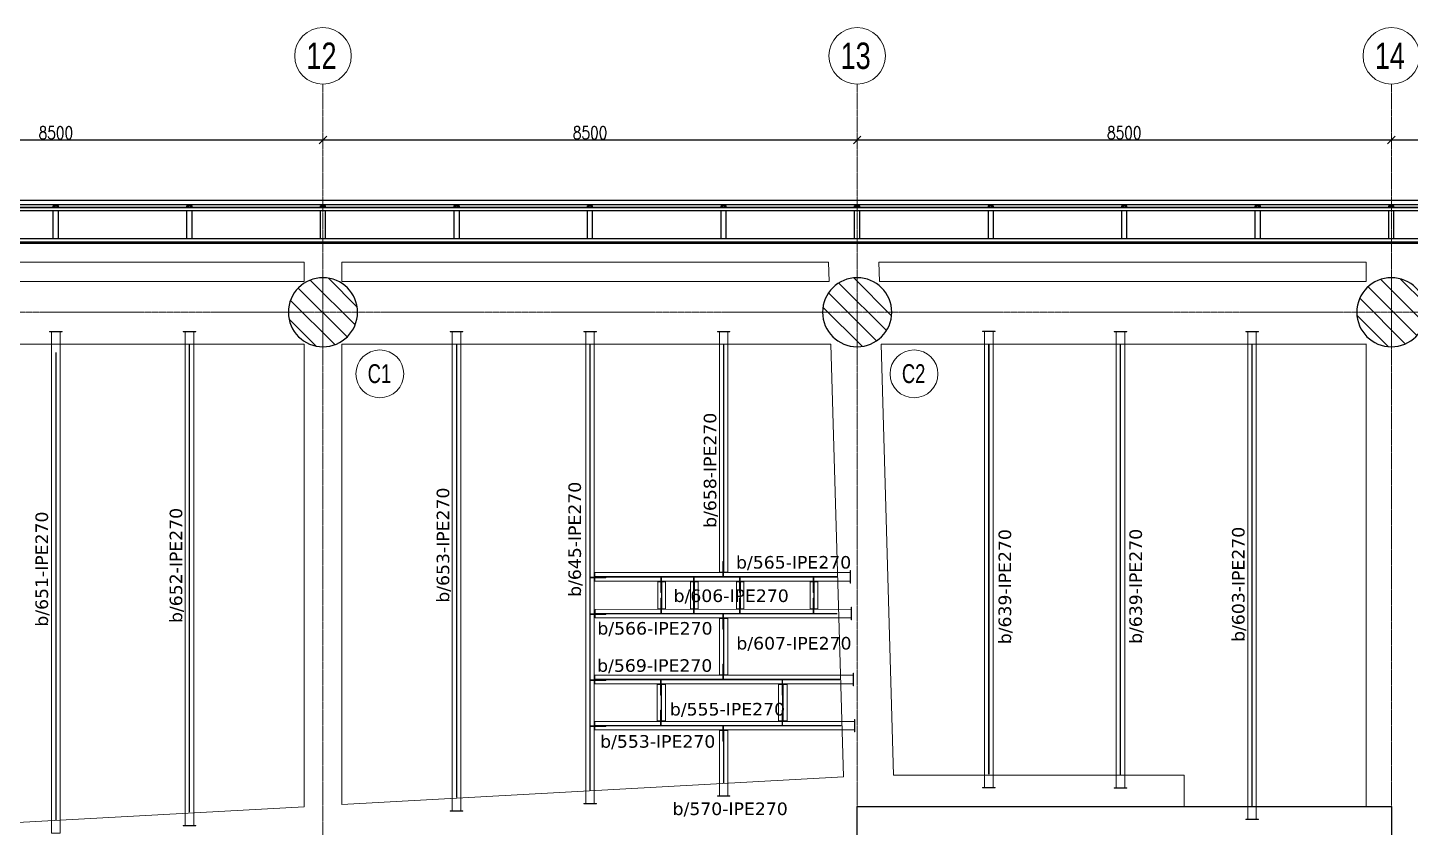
# Model space of a CAD drawing. Header units: millimetres. Extents: x -900 to 76112, y -21218 to 30031.
# Drawn here: x 41821 to 63822, y 17300 to 30031 of the extents above; entities that cross this region are included whole.
import ezdxf

# ---------------------------------------------------------------- set-up
doc = ezdxf.new("R2010")
doc.units = ezdxf.units.MM
doc.linetypes.add('Grid Line', pattern=[3.33375, 1.905, -0.47625, 0.47625, -0.47625])
for name, color, linetype, lineweight in [('0-1', 7, 'Continuous', 5), ('A_ALMA', 255, 'Continuous', 5), ('E_B_PLACA-1', 10, 'Continuous', 25), ('E_B_PLACA-2', 254, 'Continuous', 25), ('E_COLUMNAS', 1, 'Continuous', 18), ('E_COLUMNAS-3', 1, 'Continuous', 35), ('E_COLUMNAS-4', 1, 'Continuous', 25), ('E_EJES', 8, 'Continuous', 9), ('E_EJES-1', 8, 'Grid Line', 9), ('E_MUROS-1', 2, 'Continuous', 25), ('E_TEXTO', 3, 'Continuous', 9), ('E_VIGAS', 5, 'Continuous', 9), ('E_VIGAS-1', 5, 'Continuous', 25), ('E_VIGAS-2', 10, 'Continuous', 25), ('I-WALL-1', 2, 'Continuous', 18), ('P-PLATINA', 6, 'Continuous', 15), ('VIGAS_HCB', 253, 'Continuous', 15)]:
    doc.layers.add(name, color=color, linetype=linetype, lineweight=lineweight)
doc.layers.add('COTAS', color=8, linetype='Continuous')
doc.styles.add('Arial Narrow', font='', dxfattribs={"width": 0.85, "height": 0.3})
doc.styles.add('CNI_COTAS', font='romans.shx', dxfattribs={"width": 0.8})
doc.styles.add('Swis721 LtCn BT', font='swisscl.ttf', dxfattribs={"height": 0.42})
doc.styles.add('VERDANA', font='verdana.ttf')
doc.styles.get('Arial Narrow').set_extended_font_data('Arial Narrow')
doc.dimstyles.new('1.5', dxfattribs={"dimscale": 0, "dimtxt": 200, "dimasz": 120, "dimexe": 4, "dimexo": 4, "dimgap": 15, "dimtad": 1, "dimdec": 0, "dimzin": 4, "dimdsep": 46, "dimtxsty": 'CNI_COTAS', "dimblk": 'OBLIQUE', "dimcen": -0.09, "dimclrd": 256, "dimclrt": 3, "dimadec": 0, "dimazin": 0, "dimtfac": 1, "dimtdec": 0, "dimtmove": 2, "dimatfit": 0, "dimldrblk": 'OBLIQUE', "dimfxl": 0.05, "dimtolj": 1, "dimtzin": 0, "dimarcsym": 0})

# ---------------------------------------------------------------- blocks, each defined once
blk = doc.blocks.new('EST_SFM_VIGA-METALICA-SECCION-C - EST_SFM_VIGA-METALICA-UPN160-1604346-_58_00m_N_E_-NIVEL-15 DOC')
at = {"layer": 'E_VIGAS-1'}
for p, q in [((30.11, 0.018), (-30.277, 0.018)), ((-30.272, -0.047), (30.104, -0.047))]:
    blk.add_line(p, q, dxfattribs=at)
blk = doc.blocks.new('EST_SFM_VIGA-METALICA-SECCION-C - EST_SFM_VIGA-METALICA-UPN100-1526554-_58_00m_N_E_-NIVEL-15 DOC')
at = {"layer": 'E_VIGAS-2'}
for p, q in [((34.942, 0.018), (-34.929, 0.018)), ((-34.929, -0.032), (34.942, -0.032))]:
    blk.add_line(p, q, dxfattribs=at)
blk = doc.blocks.new('EST_SFM_VIGA-METALICA-SECCION-C - EST_SFM_VIGA-METALICA-UPN100-1526616-_58_00m_N_E_-NIVEL-15 DOC')
at = {"layer": 'E_VIGAS-2'}
for p, q in [((34.044, 0.032), (-34.827, 0.032)), ((-34.827, -0.018), (34.044, -0.018))]:
    blk.add_line(p, q, dxfattribs=at)
blk = doc.blocks.new('DCTIB_CNI_EST_MOD-1A-FAC_0001_rvt-1-_58_00m_N_E_-NIVEL-15 DOC')
at = {"layer": 'E_B_PLACA-1'}
for p, q in [((-75.147, 167.83), (-5.177, 167.83)), ((-5.727, 167.28), (-74.597, 167.28))]:
    blk.add_line(p, q, dxfattribs=at)
at = {"layer": 'E_B_PLACA-2'}
for p, q in [((-5.177, 167.83), (-75.147, 167.83)), ((-74.597, 167.28), (-5.727, 167.28))]:
    blk.add_line(p, q, dxfattribs=at)
at = {"layer": 'E_VIGAS-1'}
for p, q in [((-35.915, 167.864), (-35.915, 167.878)), ((-35.91, 167.878), (-35.91, 167.864)), ((-33.79, 167.864), (-33.79, 167.878)), ((-33.785, 167.878), (-33.785, 167.864)), ((-31.664, 167.864), (-31.664, 167.878)), ((-31.659, 167.878), (-31.659, 167.864)), ((-29.54, 167.864), (-29.54, 167.878)), ((-29.535, 167.878), (-29.535, 167.864)), ((-27.415, 167.864), (-27.415, 167.878)), ((-27.41, 167.878), (-27.41, 167.864)), ((-25.29, 167.864), (-25.29, 167.878)), ((-25.285, 167.878), (-25.285, 167.864)), ((-23.164, 167.864), (-23.164, 167.878)), ((-23.159, 167.878), (-23.159, 167.864)), ((-21.04, 167.864), (-21.04, 167.878)), ((-21.035, 167.878), (-21.035, 167.864)), ((-18.915, 167.864), (-18.915, 167.878)), ((-18.91, 167.878), (-18.91, 167.864)), ((-16.79, 167.864), (-16.79, 167.878)), ((-16.785, 167.878), (-16.785, 167.864)), ((-14.665, 167.864), (-14.665, 167.878)), ((-14.66, 167.878), (-14.66, 167.864)), ((-35.953, 167.859), (-35.925, 167.859)), ((-35.953, 167.858), (-35.953, 167.859)), ((-35.871, 167.858), (-35.953, 167.858)), ((-35.953, 167.83), (-35.953, 167.858)), ((-35.953, 167.519), (-35.953, 167.78)), ((-35.915, 167.859), (-35.915, 167.864)), ((-35.91, 167.864), (-35.91, 167.859)), ((-35.899, 167.859), (-35.871, 167.859)), ((-35.871, 167.859), (-35.871, 167.858)), ((-35.871, 167.83), (-35.871, 167.858)), ((-35.871, 167.519), (-35.871, 167.78)), ((-33.828, 167.859), (-33.8, 167.859)), ((-33.828, 167.858), (-33.828, 167.859)), ((-33.746, 167.858), (-33.828, 167.858)), ((-33.828, 167.83), (-33.828, 167.858)), ((-33.828, 167.33), (-33.828, 167.78)), ((-33.79, 167.859), (-33.79, 167.864)), ((-33.785, 167.864), (-33.785, 167.859)), ((-33.774, 167.859), (-33.746, 167.859)), ((-33.746, 167.859), (-33.746, 167.858)), ((-33.746, 167.83), (-33.746, 167.858)), ((-33.746, 167.33), (-33.746, 167.78)), ((-31.703, 167.859), (-31.675, 167.859)), ((-31.703, 167.858), (-31.703, 167.859)), ((-31.621, 167.858), (-31.703, 167.858)), ((-31.703, 167.83), (-31.703, 167.858)), ((-31.703, 167.33), (-31.703, 167.78)), ((-31.664, 167.859), (-31.664, 167.864)), ((-31.659, 167.864), (-31.659, 167.859)), ((-31.649, 167.859), (-31.621, 167.859)), ((-31.621, 167.859), (-31.621, 167.858)), ((-31.621, 167.83), (-31.621, 167.858)), ((-31.621, 167.33), (-31.621, 167.78)), ((-29.578, 167.858), (-29.578, 167.859)), ((-29.578, 167.859), (-29.55, 167.859)), ((-29.496, 167.858), (-29.578, 167.858)), ((-29.578, 167.858), (-29.578, 167.83)), ((-29.578, 167.78), (-29.578, 167.33)), ((-29.54, 167.859), (-29.54, 167.864)), ((-29.535, 167.864), (-29.535, 167.859)), ((-29.524, 167.859), (-29.496, 167.859)), ((-29.496, 167.859), (-29.496, 167.858)), ((-29.496, 167.858), (-29.496, 167.83)), ((-29.496, 167.78), (-29.496, 167.33)), ((-27.454, 167.859), (-27.426, 167.859)), ((-27.454, 167.858), (-27.454, 167.859)), ((-27.372, 167.858), (-27.454, 167.858)), ((-27.454, 167.83), (-27.454, 167.858)), ((-27.454, 167.33), (-27.454, 167.78)), ((-27.415, 167.859), (-27.415, 167.864)), ((-27.41, 167.864), (-27.41, 167.859)), ((-27.399, 167.859), (-27.372, 167.859)), ((-27.372, 167.859), (-27.372, 167.858)), ((-27.372, 167.83), (-27.372, 167.858)), ((-27.372, 167.33), (-27.372, 167.78)), ((-25.328, 167.859), (-25.3, 167.859)), ((-25.328, 167.858), (-25.328, 167.859)), ((-25.246, 167.858), (-25.328, 167.858)), ((-25.328, 167.83), (-25.328, 167.858)), ((-25.328, 167.33), (-25.328, 167.78)), ((-25.29, 167.859), (-25.29, 167.864)), ((-25.285, 167.864), (-25.285, 167.859)), ((-25.274, 167.859), (-25.246, 167.859)), ((-25.246, 167.859), (-25.246, 167.858)), ((-25.246, 167.83), (-25.246, 167.858)), ((-25.246, 167.33), (-25.246, 167.78)), ((-23.203, 167.859), (-23.175, 167.859)), ((-23.203, 167.858), (-23.203, 167.859)), ((-23.121, 167.858), (-23.203, 167.858)), ((-23.203, 167.83), (-23.203, 167.858)), ((-23.203, 167.33), (-23.203, 167.78)), ((-23.164, 167.859), (-23.164, 167.864)), ((-23.159, 167.864), (-23.159, 167.859)), ((-23.149, 167.859), (-23.121, 167.859)), ((-23.121, 167.859), (-23.121, 167.858)), ((-23.121, 167.83), (-23.121, 167.858)), ((-23.121, 167.33), (-23.121, 167.78)), ((-21.078, 167.858), (-21.078, 167.859)), ((-21.078, 167.859), (-21.05, 167.859)), ((-20.996, 167.858), (-21.078, 167.858)), ((-21.078, 167.858), (-21.078, 167.83)), ((-21.078, 167.78), (-21.078, 167.33)), ((-21.04, 167.859), (-21.04, 167.864)), ((-21.035, 167.864), (-21.035, 167.859)), ((-21.024, 167.859), (-20.996, 167.859)), ((-20.996, 167.859), (-20.996, 167.858)), ((-20.996, 167.858), (-20.996, 167.83)), ((-20.996, 167.78), (-20.996, 167.33)), ((-18.953, 167.859), (-18.925, 167.859)), ((-18.953, 167.858), (-18.953, 167.859)), ((-18.871, 167.858), (-18.953, 167.858)), ((-18.953, 167.83), (-18.953, 167.858)), ((-18.953, 167.33), (-18.953, 167.78)), ((-18.915, 167.859), (-18.915, 167.864)), ((-18.91, 167.864), (-18.91, 167.859)), ((-18.899, 167.859), (-18.871, 167.859)), ((-18.871, 167.859), (-18.871, 167.858)), ((-18.871, 167.83), (-18.871, 167.858)), ((-18.871, 167.33), (-18.871, 167.78)), ((-16.828, 167.859), (-16.8, 167.859)), ((-16.828, 167.858), (-16.828, 167.859)), ((-16.746, 167.858), (-16.828, 167.858)), ((-16.828, 167.83), (-16.828, 167.858)), ((-16.828, 167.33), (-16.828, 167.78)), ((-16.79, 167.859), (-16.79, 167.864)), ((-16.785, 167.864), (-16.785, 167.859)), ((-16.774, 167.859), (-16.746, 167.859)), ((-16.746, 167.859), (-16.746, 167.858)), ((-16.746, 167.83), (-16.746, 167.858)), ((-16.746, 167.33), (-16.746, 167.78)), ((-14.703, 167.859), (-14.675, 167.859)), ((-14.703, 167.858), (-14.703, 167.859)), ((-14.703, 167.858), (-14.621, 167.858)), ((-14.621, 167.858), (-14.703, 167.858)), ((-14.703, 167.83), (-14.703, 167.858)), ((-14.703, 167.33), (-14.703, 167.78)), ((-14.665, 167.859), (-14.665, 167.864)), ((-14.66, 167.864), (-14.66, 167.859)), ((-14.649, 167.859), (-14.621, 167.859)), ((-14.621, 167.859), (-14.621, 167.858)), ((-14.621, 167.83), (-14.621, 167.858)), ((-14.621, 167.33), (-14.621, 167.78)), ((-35.953, 167.263), (-35.953, 167.28)), ((-35.871, 167.263), (-35.953, 167.263)), ((-35.871, 167.263), (-35.871, 167.28)), ((-33.828, 167.263), (-33.828, 167.28)), ((-33.746, 167.263), (-33.828, 167.263)), ((-33.746, 167.263), (-33.746, 167.28)), ((-31.703, 167.263), (-31.703, 167.28)), ((-31.621, 167.263), (-31.703, 167.263)), ((-31.621, 167.263), (-31.621, 167.28)), ((-29.578, 167.28), (-29.578, 167.263)), ((-29.496, 167.263), (-29.578, 167.263)), ((-29.496, 167.28), (-29.496, 167.263)), ((-27.454, 167.26), (-27.454, 167.28)), ((-27.372, 167.26), (-27.454, 167.26)), ((-27.372, 167.26), (-27.372, 167.28)), ((-25.328, 167.263), (-25.328, 167.28)), ((-25.246, 167.263), (-25.328, 167.263)), ((-25.246, 167.263), (-25.246, 167.28)), ((-23.203, 167.263), (-23.203, 167.28)), ((-23.121, 167.263), (-23.203, 167.263)), ((-23.121, 167.263), (-23.121, 167.28)), ((-21.078, 167.28), (-21.078, 167.263)), ((-20.996, 167.263), (-21.078, 167.263)), ((-20.996, 167.28), (-20.996, 167.263)), ((-18.953, 167.263), (-18.953, 167.28)), ((-18.871, 167.263), (-18.953, 167.263)), ((-18.871, 167.263), (-18.871, 167.28)), ((-16.828, 167.263), (-16.828, 167.28)), ((-16.746, 167.263), (-16.828, 167.263)), ((-16.746, 167.263), (-16.746, 167.28)), ((-14.703, 167.263), (-14.703, 167.28)), ((-14.621, 167.263), (-14.703, 167.263)), ((-14.621, 167.263), (-14.621, 167.28))]:
    blk.add_line(p, q, dxfattribs=at)
for points, knots in [([(-35.915, 167.864), (-35.915, 167.863), (-35.915, 167.862), (-35.917, 167.86), (-35.918, 167.86), (-35.92, 167.859), (-35.921, 167.859), (-35.922, 167.859), (-35.924, 167.859), (-35.925, 167.859)], [0, 0, 0, 0, 0.285714, 0.428571, 0.571429, 0.678571, 0.732143, 0.785714, 1, 1, 1, 1]), ([(-35.925, 167.859), (-35.924, 167.859), (-35.923, 167.859), (-35.92, 167.859), (-35.918, 167.86), (-35.916, 167.86), (-35.915, 167.862), (-35.915, 167.863), (-35.915, 167.864)], [0, 0, 0, 0, 0.142857, 0.285714, 0.428571, 0.571429, 0.785714, 1, 1, 1, 1]), ([(-35.91, 167.864), (-35.91, 167.863), (-35.909, 167.862), (-35.908, 167.86), (-35.906, 167.86), (-35.905, 167.859), (-35.904, 167.859), (-35.902, 167.859), (-35.9, 167.859), (-35.899, 167.859)], [0, 0, 0, 0, 0.285714, 0.428571, 0.571429, 0.678571, 0.732143, 0.785714, 1, 1, 1, 1]), ([(-35.899, 167.859), (-35.9, 167.859), (-35.901, 167.859), (-35.904, 167.859), (-35.906, 167.86), (-35.908, 167.86), (-35.909, 167.862), (-35.91, 167.863), (-35.91, 167.864)], [0, 0, 0, 0, 0.142857, 0.285714, 0.428571, 0.571429, 0.785714, 1, 1, 1, 1]), ([(-33.79, 167.864), (-33.79, 167.863), (-33.79, 167.862), (-33.792, 167.86), (-33.793, 167.86), (-33.795, 167.859), (-33.796, 167.859), (-33.797, 167.859), (-33.799, 167.859), (-33.8, 167.859)], [0, 0, 0, 0, 0.285714, 0.428571, 0.571429, 0.678571, 0.732143, 0.785714, 1, 1, 1, 1]), ([(-33.8, 167.859), (-33.799, 167.859), (-33.798, 167.859), (-33.795, 167.859), (-33.793, 167.86), (-33.791, 167.86), (-33.79, 167.862), (-33.79, 167.863), (-33.79, 167.864)], [0, 0, 0, 0, 0.142857, 0.285714, 0.428571, 0.571429, 0.785714, 1, 1, 1, 1]), ([(-33.785, 167.864), (-33.785, 167.863), (-33.784, 167.862), (-33.783, 167.86), (-33.781, 167.86), (-33.78, 167.859), (-33.779, 167.859), (-33.777, 167.859), (-33.775, 167.859), (-33.774, 167.859)], [0, 0, 0, 0, 0.285714, 0.428571, 0.571429, 0.678571, 0.732143, 0.785714, 1, 1, 1, 1]), ([(-33.774, 167.859), (-33.775, 167.859), (-33.776, 167.859), (-33.779, 167.859), (-33.781, 167.86), (-33.783, 167.86), (-33.784, 167.862), (-33.785, 167.863), (-33.785, 167.864)], [0, 0, 0, 0, 0.142857, 0.285714, 0.428571, 0.571429, 0.785714, 1, 1, 1, 1]), ([(-31.664, 167.864), (-31.664, 167.863), (-31.665, 167.862), (-31.666, 167.86), (-31.668, 167.86), (-31.669, 167.859), (-31.67, 167.859), (-31.672, 167.859), (-31.674, 167.859), (-31.675, 167.859)], [0, 0, 0, 0, 0.285714, 0.428571, 0.571429, 0.678571, 0.732143, 0.785714, 1, 1, 1, 1]), ([(-31.675, 167.859), (-31.674, 167.859), (-31.673, 167.859), (-31.67, 167.859), (-31.668, 167.86), (-31.666, 167.86), (-31.665, 167.862), (-31.664, 167.863), (-31.664, 167.864)], [0, 0, 0, 0, 0.142857, 0.285714, 0.428571, 0.571429, 0.785714, 1, 1, 1, 1]), ([(-31.659, 167.864), (-31.659, 167.863), (-31.659, 167.862), (-31.657, 167.86), (-31.656, 167.86), (-31.654, 167.859), (-31.653, 167.859), (-31.652, 167.859), (-31.65, 167.859), (-31.649, 167.859)], [0, 0, 0, 0, 0.285714, 0.428571, 0.571429, 0.678571, 0.732143, 0.785714, 1, 1, 1, 1]), ([(-31.649, 167.859), (-31.65, 167.859), (-31.651, 167.859), (-31.654, 167.859), (-31.656, 167.86), (-31.658, 167.86), (-31.659, 167.862), (-31.659, 167.863), (-31.659, 167.864)], [0, 0, 0, 0, 0.142857, 0.285714, 0.428571, 0.571429, 0.785714, 1, 1, 1, 1]), ([(-29.55, 167.859), (-29.549, 167.859), (-29.548, 167.859), (-29.545, 167.859), (-29.543, 167.86), (-29.541, 167.86), (-29.54, 167.862), (-29.54, 167.863), (-29.54, 167.864)], [0, 0, 0, 0, 0.142857, 0.285714, 0.428571, 0.571429, 0.785714, 1, 1, 1, 1]), ([(-29.54, 167.864), (-29.54, 167.863), (-29.54, 167.862), (-29.542, 167.86), (-29.543, 167.86), (-29.545, 167.859), (-29.546, 167.859), (-29.547, 167.859), (-29.549, 167.859), (-29.55, 167.859)], [0, 0, 0, 0, 0.285714, 0.428571, 0.571429, 0.678571, 0.732143, 0.785714, 1, 1, 1, 1]), ([(-29.524, 167.859), (-29.525, 167.859), (-29.526, 167.859), (-29.529, 167.859), (-29.531, 167.86), (-29.533, 167.86), (-29.534, 167.862), (-29.535, 167.863), (-29.535, 167.864)], [0, 0, 0, 0, 0.142857, 0.285714, 0.428571, 0.571429, 0.785714, 1, 1, 1, 1]), ([(-29.535, 167.864), (-29.535, 167.863), (-29.534, 167.862), (-29.533, 167.86), (-29.531, 167.86), (-29.53, 167.859), (-29.529, 167.859), (-29.527, 167.859), (-29.525, 167.859), (-29.524, 167.859)], [0, 0, 0, 0, 0.285714, 0.428571, 0.571429, 0.678571, 0.732143, 0.785714, 1, 1, 1, 1]), ([(-27.415, 167.864), (-27.415, 167.863), (-27.415, 167.862), (-27.417, 167.86), (-27.419, 167.86), (-27.42, 167.859), (-27.421, 167.859), (-27.423, 167.859), (-27.424, 167.859), (-27.426, 167.859)], [0, 0, 0, 0, 0.285714, 0.428571, 0.571429, 0.678571, 0.732143, 0.785714, 1, 1, 1, 1]), ([(-27.426, 167.859), (-27.425, 167.859), (-27.423, 167.859), (-27.421, 167.859), (-27.419, 167.86), (-27.417, 167.86), (-27.415, 167.862), (-27.415, 167.863), (-27.415, 167.864)], [0, 0, 0, 0, 0.142857, 0.285714, 0.428571, 0.571429, 0.785714, 1, 1, 1, 1]), ([(-27.41, 167.864), (-27.41, 167.863), (-27.41, 167.862), (-27.408, 167.86), (-27.407, 167.86), (-27.405, 167.859), (-27.404, 167.859), (-27.402, 167.859), (-27.401, 167.859), (-27.399, 167.859)], [0, 0, 0, 0, 0.285714, 0.428571, 0.571429, 0.678571, 0.732143, 0.785714, 1, 1, 1, 1]), ([(-27.399, 167.859), (-27.4, 167.859), (-27.402, 167.859), (-27.404, 167.859), (-27.406, 167.86), (-27.408, 167.86), (-27.41, 167.862), (-27.41, 167.863), (-27.41, 167.864)], [0, 0, 0, 0, 0.142857, 0.285714, 0.428571, 0.571429, 0.785714, 1, 1, 1, 1]), ([(-25.29, 167.864), (-25.29, 167.863), (-25.29, 167.862), (-25.292, 167.86), (-25.293, 167.86), (-25.295, 167.859), (-25.296, 167.859), (-25.297, 167.859), (-25.299, 167.859), (-25.3, 167.859)], [0, 0, 0, 0, 0.285714, 0.428571, 0.571429, 0.678571, 0.732143, 0.785714, 1, 1, 1, 1]), ([(-25.3, 167.859), (-25.299, 167.859), (-25.298, 167.859), (-25.295, 167.859), (-25.293, 167.86), (-25.291, 167.86), (-25.29, 167.862), (-25.29, 167.863), (-25.29, 167.864)], [0, 0, 0, 0, 0.142857, 0.285714, 0.428571, 0.571429, 0.785714, 1, 1, 1, 1]), ([(-25.285, 167.864), (-25.285, 167.863), (-25.284, 167.862), (-25.283, 167.86), (-25.281, 167.86), (-25.28, 167.859), (-25.279, 167.859), (-25.277, 167.859), (-25.275, 167.859), (-25.274, 167.859)], [0, 0, 0, 0, 0.285714, 0.428571, 0.571429, 0.678571, 0.732143, 0.785714, 1, 1, 1, 1]), ([(-25.274, 167.859), (-25.275, 167.859), (-25.276, 167.859), (-25.279, 167.859), (-25.281, 167.86), (-25.283, 167.86), (-25.284, 167.862), (-25.285, 167.863), (-25.285, 167.864)], [0, 0, 0, 0, 0.142857, 0.285714, 0.428571, 0.571429, 0.785714, 1, 1, 1, 1]), ([(-23.164, 167.864), (-23.164, 167.863), (-23.165, 167.862), (-23.166, 167.86), (-23.168, 167.86), (-23.169, 167.859), (-23.17, 167.859), (-23.172, 167.859), (-23.174, 167.859), (-23.175, 167.859)], [0, 0, 0, 0, 0.285714, 0.428571, 0.571429, 0.678571, 0.732143, 0.785714, 1, 1, 1, 1]), ([(-23.175, 167.859), (-23.174, 167.859), (-23.173, 167.859), (-23.17, 167.859), (-23.168, 167.86), (-23.166, 167.86), (-23.165, 167.862), (-23.164, 167.863), (-23.164, 167.864)], [0, 0, 0, 0, 0.142857, 0.285714, 0.428571, 0.571429, 0.785714, 1, 1, 1, 1]), ([(-23.159, 167.864), (-23.159, 167.863), (-23.159, 167.862), (-23.157, 167.86), (-23.156, 167.86), (-23.154, 167.859), (-23.153, 167.859), (-23.152, 167.859), (-23.15, 167.859), (-23.149, 167.859)], [0, 0, 0, 0, 0.285714, 0.428571, 0.571429, 0.678571, 0.732143, 0.785714, 1, 1, 1, 1]), ([(-23.149, 167.859), (-23.15, 167.859), (-23.151, 167.859), (-23.154, 167.859), (-23.156, 167.86), (-23.158, 167.86), (-23.159, 167.862), (-23.159, 167.863), (-23.159, 167.864)], [0, 0, 0, 0, 0.142857, 0.285714, 0.428571, 0.571429, 0.785714, 1, 1, 1, 1]), ([(-21.05, 167.859), (-21.049, 167.859), (-21.048, 167.859), (-21.045, 167.859), (-21.043, 167.86), (-21.041, 167.86), (-21.04, 167.862), (-21.04, 167.863), (-21.04, 167.864)], [0, 0, 0, 0, 0.142857, 0.285714, 0.428571, 0.571429, 0.785714, 1, 1, 1, 1]), ([(-21.04, 167.864), (-21.04, 167.863), (-21.04, 167.862), (-21.042, 167.86), (-21.043, 167.86), (-21.045, 167.859), (-21.046, 167.859), (-21.047, 167.859), (-21.049, 167.859), (-21.05, 167.859)], [0, 0, 0, 0, 0.285714, 0.428571, 0.571429, 0.678571, 0.732143, 0.785714, 1, 1, 1, 1]), ([(-21.024, 167.859), (-21.025, 167.859), (-21.026, 167.859), (-21.029, 167.859), (-21.031, 167.86), (-21.033, 167.86), (-21.034, 167.862), (-21.035, 167.863), (-21.035, 167.864)], [0, 0, 0, 0, 0.142857, 0.285714, 0.428571, 0.571429, 0.785714, 1, 1, 1, 1]), ([(-21.035, 167.864), (-21.035, 167.863), (-21.034, 167.862), (-21.033, 167.86), (-21.031, 167.86), (-21.03, 167.859), (-21.029, 167.859), (-21.027, 167.859), (-21.025, 167.859), (-21.024, 167.859)], [0, 0, 0, 0, 0.285714, 0.428571, 0.571429, 0.678571, 0.732143, 0.785714, 1, 1, 1, 1]), ([(-18.915, 167.864), (-18.915, 167.863), (-18.915, 167.862), (-18.917, 167.86), (-18.918, 167.86), (-18.92, 167.859), (-18.921, 167.859), (-18.922, 167.859), (-18.924, 167.859), (-18.925, 167.859)], [0, 0, 0, 0, 0.285714, 0.428571, 0.571429, 0.678571, 0.732143, 0.785714, 1, 1, 1, 1]), ([(-18.925, 167.859), (-18.924, 167.859), (-18.923, 167.859), (-18.92, 167.859), (-18.918, 167.86), (-18.916, 167.86), (-18.915, 167.862), (-18.915, 167.863), (-18.915, 167.864)], [0, 0, 0, 0, 0.142857, 0.285714, 0.428571, 0.571429, 0.785714, 1, 1, 1, 1]), ([(-18.91, 167.864), (-18.91, 167.863), (-18.909, 167.862), (-18.908, 167.86), (-18.906, 167.86), (-18.905, 167.859), (-18.904, 167.859), (-18.902, 167.859), (-18.9, 167.859), (-18.899, 167.859)], [0, 0, 0, 0, 0.285714, 0.428571, 0.571429, 0.678571, 0.732143, 0.785714, 1, 1, 1, 1]), ([(-18.899, 167.859), (-18.9, 167.859), (-18.901, 167.859), (-18.904, 167.859), (-18.906, 167.86), (-18.908, 167.86), (-18.909, 167.862), (-18.91, 167.863), (-18.91, 167.864)], [0, 0, 0, 0, 0.142857, 0.285714, 0.428571, 0.571429, 0.785714, 1, 1, 1, 1]), ([(-16.79, 167.864), (-16.79, 167.863), (-16.79, 167.862), (-16.792, 167.86), (-16.793, 167.86), (-16.795, 167.859), (-16.796, 167.859), (-16.797, 167.859), (-16.799, 167.859), (-16.8, 167.859)], [0, 0, 0, 0, 0.285714, 0.428571, 0.571429, 0.678571, 0.732143, 0.785714, 1, 1, 1, 1]), ([(-16.8, 167.859), (-16.799, 167.859), (-16.798, 167.859), (-16.795, 167.859), (-16.793, 167.86), (-16.791, 167.86), (-16.79, 167.862), (-16.79, 167.863), (-16.79, 167.864)], [0, 0, 0, 0, 0.142857, 0.285714, 0.428571, 0.571429, 0.785714, 1, 1, 1, 1]), ([(-16.785, 167.864), (-16.785, 167.863), (-16.784, 167.862), (-16.783, 167.86), (-16.781, 167.86), (-16.78, 167.859), (-16.779, 167.859), (-16.777, 167.859), (-16.775, 167.859), (-16.774, 167.859)], [0, 0, 0, 0, 0.285714, 0.428571, 0.571429, 0.678571, 0.732143, 0.785714, 1, 1, 1, 1]), ([(-16.774, 167.859), (-16.775, 167.859), (-16.776, 167.859), (-16.779, 167.859), (-16.781, 167.86), (-16.783, 167.86), (-16.784, 167.862), (-16.785, 167.863), (-16.785, 167.864)], [0, 0, 0, 0, 0.142857, 0.285714, 0.428571, 0.571429, 0.785714, 1, 1, 1, 1]), ([(-14.665, 167.864), (-14.665, 167.863), (-14.665, 167.862), (-14.667, 167.86), (-14.668, 167.86), (-14.67, 167.859), (-14.671, 167.859), (-14.672, 167.859), (-14.674, 167.859), (-14.675, 167.859)], [0, 0, 0, 0, 0.285714, 0.428571, 0.571429, 0.678571, 0.732143, 0.785714, 1, 1, 1, 1]), ([(-14.675, 167.859), (-14.674, 167.859), (-14.673, 167.859), (-14.67, 167.859), (-14.668, 167.86), (-14.666, 167.86), (-14.665, 167.862), (-14.665, 167.863), (-14.665, 167.864)], [0, 0, 0, 0, 0.142857, 0.285714, 0.428571, 0.571429, 0.785714, 1, 1, 1, 1]), ([(-14.66, 167.864), (-14.66, 167.863), (-14.659, 167.862), (-14.658, 167.86), (-14.656, 167.86), (-14.655, 167.859), (-14.654, 167.859), (-14.652, 167.859), (-14.65, 167.859), (-14.649, 167.859)], [0, 0, 0, 0, 0.285714, 0.428571, 0.571429, 0.678571, 0.732143, 0.785714, 1, 1, 1, 1]), ([(-14.649, 167.859), (-14.65, 167.859), (-14.651, 167.859), (-14.654, 167.859), (-14.656, 167.86), (-14.658, 167.86), (-14.659, 167.862), (-14.66, 167.863), (-14.66, 167.864)], [0, 0, 0, 0, 0.142857, 0.285714, 0.428571, 0.571429, 0.785714, 1, 1, 1, 1])]:
    blk.add_open_spline(points, degree=3, knots=knots, dxfattribs=at)
at = {"layer": 'E_VIGAS-2'}
for p, q in [((-35.953, 167.33), (-35.953, 167.519)), ((-35.871, 167.33), (-35.871, 167.519))]:
    blk.add_line(p, q, dxfattribs=at)
at = {"layer": 'E_VIGAS-1'}
for name, p in [('EST_SFM_VIGA-METALICA-SECCION-C - EST_SFM_VIGA-METALICA-UPN160-1604346-_58_00m_N_E_-NIVEL-15 DOC', (-40.081, 167.925)), ('EST_SFM_VIGA-METALICA-SECCION-C - EST_SFM_VIGA-METALICA-UPN100-1526554-_58_00m_N_E_-NIVEL-15 DOC', (-40.169, 167.812)), ('EST_SFM_VIGA-METALICA-SECCION-C - EST_SFM_VIGA-METALICA-UPN100-1526616-_58_00m_N_E_-NIVEL-15 DOC', (-39.77, 167.298))]:
    blk.add_blockref(name, p, dxfattribs=at)
blk = doc.blocks.new('EST_SCM_COLUMNA-SECCION-CIRCULAR - EST_SCM_COLUMNA-CONCRETO-CIRCULAR_Ø_110cm-V21-_58_00m_N_E_-NIVEL-15 DOC')
at = {"layer": 'E_COLUMNAS'}
h = blk.add_hatch(dxfattribs=at)
h.set_pattern_fill('FP_20', color=256, style=0, pattern_type=2)
h.set_pattern_definition([(135, (31.662, -166.162), (-0.15909903, -0.15909903), [])])
h.paths.add_polyline_path([(0.041, -0.548), (0.122, -0.536), (0.201, -0.512), (0.275, -0.476), (0.343, -0.43), (0.403, -0.374), (0.454, -0.31), (0.496, -0.239), (0.526, -0.162), (0.544, -0.082), (0.55, 0), (0.544, 0.082), (0.526, 0.162), (0.496, 0.239), (0.454, 0.31), (0.402, 0.375), (0.343, 0.43), (0.275, 0.476), (0.201, 0.512), (0.122, 0.536), (0.041, 0.548), (-0.041, 0.548), (-0.122, 0.536), (-0.201, 0.512), (-0.275, 0.476), (-0.343, 0.43), (-0.403, 0.374), (-0.454, 0.31), (-0.496, 0.239), (-0.526, 0.162), (-0.544, 0.082), (-0.55, 0), (-0.544, -0.082), (-0.526, -0.162), (-0.496, -0.239), (-0.454, -0.31), (-0.403, -0.374), (-0.343, -0.43), (-0.275, -0.476), (-0.201, -0.512), (-0.122, -0.536), (-0.041, -0.548)])
at = {"layer": 'E_COLUMNAS-4'}
for start, end in [(0, 180), (180, 0)]:
    blk.add_arc((0, 0), 0.55, start, end, dxfattribs=at)
blk = doc.blocks.new('EST_SCM_COLUMNA-SECCION-CIRCULAR - EST_SCM_COLUMNA-CONCRETO-CIRCULAR_Ø_110cm-V22-_58_00m_N_E_-NIVEL-15 DOC')
at = {"layer": 'E_COLUMNAS'}
h = blk.add_hatch(dxfattribs=at)
h.set_pattern_fill('FP_21', color=256, style=0, pattern_type=2)
h.set_pattern_definition([(135, (23.162, -166.162), (-0.15909903, -0.15909903), [])])
h.paths.add_polyline_path([(-0.041, -0.548), (0.041, -0.548), (0.122, -0.536), (0.201, -0.512), (0.275, -0.476), (0.343, -0.43), (0.403, -0.374), (0.454, -0.31), (0.496, -0.239), (0.526, -0.162), (0.544, -0.082), (0.55, 0), (0.544, 0.082), (0.526, 0.162), (0.496, 0.239), (0.454, 0.31), (0.402, 0.375), (0.343, 0.43), (0.275, 0.476), (0.201, 0.512), (0.122, 0.536), (0.041, 0.548), (-0.041, 0.548), (-0.122, 0.536), (-0.201, 0.512), (-0.275, 0.476), (-0.343, 0.43), (-0.403, 0.374), (-0.454, 0.31), (-0.496, 0.239), (-0.526, 0.162), (-0.544, 0.082), (-0.55, 0), (-0.544, -0.082), (-0.526, -0.162), (-0.496, -0.239), (-0.454, -0.31), (-0.403, -0.374), (-0.343, -0.43), (-0.275, -0.476), (-0.201, -0.512), (-0.122, -0.536), (-0.098, -0.54)])
at = {"layer": 'E_COLUMNAS-4'}
for start, end in [(0, 180), (180, 0)]:
    blk.add_arc((0, 0), 0.55, start, end, dxfattribs=at)
blk = doc.blocks.new('EST_SCM_COLUMNA-SECCION-CIRCULAR - EST_SCM_COLUMNA-CONCRETO-CIRCULAR_Ø_110cm-V23-_58_00m_N_E_-NIVEL-15 DOC')
at = {"layer": 'E_COLUMNAS'}
h = blk.add_hatch(dxfattribs=at)
h.set_pattern_fill('FP_22', color=256, style=0, pattern_type=2)
h.set_pattern_definition([(135, (14.662, -166.162), (-0.15909903, -0.15909903), [])])
h.paths.add_polyline_path([(0.041, -0.548), (0.122, -0.536), (0.201, -0.512), (0.275, -0.476), (0.343, -0.43), (0.403, -0.374), (0.454, -0.31), (0.496, -0.239), (0.526, -0.162), (0.544, -0.082), (0.55, 0), (0.544, 0.082), (0.526, 0.162), (0.496, 0.239), (0.454, 0.31), (0.402, 0.375), (0.343, 0.43), (0.275, 0.476), (0.201, 0.512), (0.122, 0.536), (0.041, 0.548), (-0.041, 0.548), (-0.122, 0.536), (-0.201, 0.512), (-0.275, 0.476), (-0.343, 0.43), (-0.403, 0.374), (-0.454, 0.31), (-0.496, 0.239), (-0.526, 0.162), (-0.544, 0.082), (-0.55, 0), (-0.544, -0.082), (-0.526, -0.162), (-0.496, -0.239), (-0.454, -0.31), (-0.403, -0.374), (-0.343, -0.43), (-0.275, -0.476), (-0.201, -0.512), (-0.122, -0.536), (-0.041, -0.548)])
at = {"layer": 'E_COLUMNAS-4'}
for start, end in [(0, 180), (180, 0)]:
    blk.add_arc((0, 0), 0.55, start, end, dxfattribs=at)
blk = doc.blocks.new('Grid - CNI_NOMBRE EJES-372759-_58_00m_N_E_-NIVEL-15 DOC')
at = {"layer": 'E_EJES'}
blk.add_circle((0, 0), 0.003, dxfattribs=at)
blk = doc.blocks.new('CNI_TAG COLUMNAS CONCRETO MARCA - CNI_COLUMNA CONCRETO-582370-_58_00m_N_E_-NIVEL-15 DOC')
at = {"layer": 'E_TEXTO'}
for start, end in [(360, 180), (180, 360)]:
    blk.add_arc((0.00026, -0.00015), 0.00254, start, end, dxfattribs=at)
blk = doc.blocks.new('_Oblique')
at = {"color": 0, "linetype": 'ByBlock', "lineweight": -2}
blk.add_line((-0.5, -0.5), (0.5, 0.5), dxfattribs=at)
blk = doc.blocks.new('*D592')
at = {"layer": 'COTAS', "lineweight": -2, "transparency": 16777216}
blk.add_line((38020, 28243), (46520, 28243), dxfattribs=at)
at = {"layer": 'Defpoints', "color": 0, "transparency": 16777216}
for p in [(38020, 28243), (46520, 28243), (46520, 28243)]:
    blk.add_point(p, dxfattribs=at)
at = {"layer": 'COTAS', "lineweight": -2, "transparency": 16777216, "xscale": 120, "yscale": 120, "zscale": 120, "rotation": 180}
blk.add_blockref('_Oblique', (38020, 28243), dxfattribs=at)
at = {"layer": 'COTAS', "lineweight": -2, "transparency": 16777216, "xscale": 120, "yscale": 120, "zscale": 120}
blk.add_blockref('_Oblique', (46520, 28243), dxfattribs=at)
at = {"layer": 'COTAS', "color": 3, "transparency": 16777216, "insert": (42270, 28358), "char_height": 200, "attachment_point": 5, "style": 'CNI_COTAS'}
blk.add_mtext('\\A1;8500', dxfattribs=at)
blk = doc.blocks.new('*D593')
at = {"layer": 'COTAS', "lineweight": -2, "transparency": 16777216}
blk.add_line((46520, 28243), (55020, 28243), dxfattribs=at)
at = {"layer": 'Defpoints', "color": 0, "transparency": 16777216}
for p in [(46520, 28243), (55020, 28243), (55020, 28243)]:
    blk.add_point(p, dxfattribs=at)
at = {"layer": 'COTAS', "lineweight": -2, "transparency": 16777216, "xscale": 120, "yscale": 120, "zscale": 120, "rotation": 180}
blk.add_blockref('_Oblique', (46520, 28243), dxfattribs=at)
at = {"layer": 'COTAS', "lineweight": -2, "transparency": 16777216, "xscale": 120, "yscale": 120, "zscale": 120}
blk.add_blockref('_Oblique', (55020, 28243), dxfattribs=at)
at = {"layer": 'COTAS', "color": 3, "transparency": 16777216, "insert": (50770, 28358), "char_height": 200, "attachment_point": 5, "style": 'CNI_COTAS'}
blk.add_mtext('\\A1;8500', dxfattribs=at)
blk = doc.blocks.new('*D594')
at = {"layer": 'COTAS', "lineweight": -2, "transparency": 16777216}
blk.add_line((55020, 28243), (63520, 28243), dxfattribs=at)
at = {"layer": 'Defpoints', "color": 0, "transparency": 16777216}
for p in [(55020, 28243), (63520, 28243), (63520, 28243)]:
    blk.add_point(p, dxfattribs=at)
at = {"layer": 'COTAS', "lineweight": -2, "transparency": 16777216, "xscale": 120, "yscale": 120, "zscale": 120, "rotation": 180}
blk.add_blockref('_Oblique', (55020, 28243), dxfattribs=at)
at = {"layer": 'COTAS', "lineweight": -2, "transparency": 16777216, "xscale": 120, "yscale": 120, "zscale": 120}
blk.add_blockref('_Oblique', (63520, 28243), dxfattribs=at)
at = {"layer": 'COTAS', "color": 3, "transparency": 16777216, "insert": (59270, 28358), "char_height": 200, "attachment_point": 5, "style": 'CNI_COTAS'}
blk.add_mtext('\\A1;8500', dxfattribs=at)
blk = doc.blocks.new('*D595')
at = {"layer": 'COTAS', "lineweight": -2, "transparency": 16777216}
blk.add_line((63520, 28243), (72020, 28243), dxfattribs=at)
at = {"layer": 'Defpoints', "color": 0, "transparency": 16777216}
for p in [(63520, 28243), (72020, 28243), (72020, 28243)]:
    blk.add_point(p, dxfattribs=at)
at = {"layer": 'COTAS', "lineweight": -2, "transparency": 16777216, "xscale": 120, "yscale": 120, "zscale": 120, "rotation": 180}
blk.add_blockref('_Oblique', (63520, 28243), dxfattribs=at)
at = {"layer": 'COTAS', "lineweight": -2, "transparency": 16777216, "xscale": 120, "yscale": 120, "zscale": 120}
blk.add_blockref('_Oblique', (72020, 28243), dxfattribs=at)
at = {"layer": 'COTAS', "color": 3, "transparency": 16777216, "insert": (67770, 28358), "char_height": 200, "attachment_point": 5, "style": 'CNI_COTAS'}
blk.add_mtext('\\A1;8500', dxfattribs=at)

msp = doc.modelspace()

# ---------------------------------------------------------------- linework, layer by layer
at = {"layer": 'A_ALMA'}
for p, q in [((44391.8, 17540.4), (44391.8, 24980.1)), ((44398.4, 17540.4), (44398.4, 24980.1)), ((48642.8, 17774.3), (48642.8, 24980)), ((48648.3, 17774.3), (48648.3, 24980)), ((50766.7, 17892.7), (50766.7, 24980)), ((50773.3, 17892.7), (50773.3, 24980)), ((52890.7, 21365.2), (52890.7, 24980)), ((52897.3, 21365.2), (52897.3, 24980)), ((57111.3, 18145.1), (57111.3, 24985)), ((57117.9, 18145.1), (57117.9, 24985)), ((59205.7, 18140.2), (59205.7, 24980)), ((59212.3, 18140.2), (59212.3, 24980)), ((61300.1, 17640.2), (61300.1, 24980)), ((61306.7, 17640.2), (61306.7, 24980)), ((42266.8, 17421.8), (42266.8, 24861.4)), ((42273.4, 17421.8), (42273.4, 24861.4)), ((50848.6, 21291), (54699.2, 21291)), ((50848.6, 21284.4), (54699.2, 21284.4)), ((51907.1, 20780.2), (51907.1, 21210.2)), ((51913.3, 20780.2), (51913.3, 21210.2)), ((52424.3, 20780.2), (52424.3, 21210.2)), ((52430.5, 20780.2), (52430.5, 21210.2)), ((53155.9, 20780.2), (53155.9, 21210.2)), ((53162.1, 20780.2), (53162.1, 21210.2)), ((54329.4, 20780.2), (54329.4, 21210.2)), ((54335.6, 20780.2), (54335.6, 21210.2)), ((50848.6, 20706), (54699.2, 20706)), ((50848.6, 20699.4), (54699.2, 20699.4)), ((52890.7, 19730.9), (52890.7, 20625.2)), ((52897.3, 19730.9), (52897.3, 20625.2)), ((50848.6, 19656.7), (54745.8, 19656.7)), ((50848.6, 19650.1), (54745.8, 19650.1)), ((51899.4, 18995.9), (51899.4, 19575.9)), ((51906, 18995.9), (51906, 19575.9)), ((53834.4, 18995.9), (53834.4, 19575.9)), ((53841, 18995.9), (53841, 19575.9)), ((50848.5, 18921.7), (54766.8, 18921.7)), ((50848.5, 18915.1), (54766.8, 18915.1)), ((52891.7, 18011), (52891.7, 18840.9)), ((52898.3, 18011), (52898.3, 18840.9))]:
    msp.add_line(p, q, dxfattribs=at)
at = {"layer": 'E_EJES-1'}
for p, q in [((46520.1, -4117.1), (46520.1, 29130.8)), ((55020.1, -4117.1), (55020.1, 29130.8)), ((63520.1, -4117.1), (63520.1, 29130.8)), ((0, 25500), (75212.1, 25500))]:
    msp.add_line(p, q, dxfattribs=at)
at = {"layer": 'E_MUROS-1'}
msp.add_lwpolyline([(63520.2, 17630.2), (63520.2, 17130.2), (59820.2, 17130.2), (59820.2, 8370.2), (63520.2, 8370.2), (63520.2, 7870.2), (55020.2, 7870.2), (55020.2, 8370.2), (59420.2, 8370.2), (59420.2, 17130.2), (55020.2, 17130.2), (55020.2, 17630.2)], close=True, dxfattribs=at)
at = {"layer": 'E_VIGAS', "color": 30, "true_color": 0xf26722}
msp.add_line((63120.1, 17632.5), (63120.1, 25000), dxfattribs=at)
for points in [[(10121, 26595.9), (10121.1, -1095.9), (65921.3, -1095.8), (65921.2, 26595.9)], [(38478, 25990.1), (38473.4, 26295.9), (46221, 26295.9), (46221, 25990.1)], [(46821, 25990.1), (46821, 26295.9), (54566.3, 26295.9), (54575, 25990.1)], [(55375.3, 25990.1), (63121.3, 25990.1), (63121.3, 26295.9), (55366.6, 26295.9)], [(38493.2, 24990.1), (38608.8, 17375.2), (41658.3, 17375.2), (46221, 17629.3), (46221, 24990.1)], [(46821, 24990.1), (46821, 17662.7), (54799.9, 18107), (54603.5, 24990.1)]]:
    msp.add_lwpolyline(points, close=True, dxfattribs=at)
msp.add_lwpolyline([(63121.3, 24990.1), (55403.9, 24990.1), (55599.6, 18130.2), (60221, 18130.2), (60221, 17632.6)], dxfattribs=at)
at = {"layer": 'I-WALL-1'}
for p, q in [((55020.3, 17630.2), (55020.3, 17130.2)), ((63520.3, 17130.2), (63520.3, 17630.2))]:
    msp.add_line(p, q, dxfattribs=at)
at = {"layer": 'P-PLATINA'}
for points in [[(52880.7, 21535), (52890.7, 21535), (52890.7, 21291), (52880.7, 21291)], [(50774.4, 21284.4), (50774.4, 21274.4), (51018.4, 21274.4), (51018.4, 21284.4)], [(51897.1, 21040.4), (51907.1, 21040.4), (51907.1, 21284.4), (51897.1, 21284.4)], [(52414.3, 21040.4), (52424.3, 21040.4), (52424.3, 21284.4), (52414.3, 21284.4)], [(53145.9, 21040.4), (53155.9, 21040.4), (53155.9, 21284.4), (53145.9, 21284.4)], [(54319.4, 21040.4), (54329.4, 21040.4), (54329.4, 21284.4), (54319.4, 21284.4)], [(51897.1, 20950), (51907.1, 20950), (51907.1, 20706), (51897.1, 20706)], [(52414.3, 20950), (52424.3, 20950), (52424.3, 20706), (52414.3, 20706)], [(53145.9, 20950), (53155.9, 20950), (53155.9, 20706), (53145.9, 20706)], [(54319.4, 20950), (54329.4, 20950), (54329.4, 20706), (54319.4, 20706)], [(50774.4, 20699.4), (50774.4, 20689.4), (51018.4, 20689.4), (51018.4, 20699.4)], [(52880.7, 20455.4), (52890.7, 20455.4), (52890.7, 20699.4), (52880.7, 20699.4)], [(52880.7, 19900.7), (52890.7, 19900.7), (52890.7, 19656.7), (52880.7, 19656.7)], [(50774.4, 19650.1), (50774.4, 19640.1), (51018.4, 19640.1), (51018.4, 19650.1)], [(51889.4, 19406.1), (51899.4, 19406.1), (51899.4, 19650.1), (51889.4, 19650.1)], [(53824.4, 19406.1), (53834.4, 19406.1), (53834.4, 19650.1), (53824.4, 19650.1)], [(51889.4, 19165.7), (51899.4, 19165.7), (51899.4, 18921.7), (51889.4, 18921.7)], [(53824.4, 19165.7), (53834.4, 19165.7), (53834.4, 18921.7), (53824.4, 18921.7)], [(50774.3, 18915.1), (50774.3, 18905.1), (51018.3, 18905.1), (51018.3, 18915.1)], [(52881.7, 18915.1), (52891.7, 18915.1), (52891.7, 18671.1), (52881.7, 18671.1)]]:
    msp.add_lwpolyline(points, close=True, dxfattribs=at)
at = {"layer": 'VIGAS_HCB', "color": 8}
for points in [[(42370.1, 25196), (42170.1, 25196), (42170.1, 25190), (42370.1, 25190)], [(44495.1, 25196), (44295.1, 25196), (44295.1, 25190), (44495.1, 25190)], [(48745, 25196), (48545, 25196), (48545, 25190), (48745, 25190)], [(50870, 25196), (50670, 25196), (50670, 25190), (50870, 25190)], [(52995, 25196), (52795, 25196), (52795, 25190), (52995, 25190)], [(57214.6, 25201), (57014.6, 25201), (57014.6, 25195), (57214.6, 25195)], [(59309, 25196), (59109, 25196), (59109, 25190), (59309, 25190)], [(61403.5, 25196), (61203.5, 25196), (61203.5, 25190), (61403.5, 25190)], [(54909.2, 21387.7), (54909.2, 21187.7), (54915.2, 21187.7), (54915.2, 21387.7)], [(54925.8, 20803.5), (54925.8, 20603.5), (54931.8, 20603.5), (54931.8, 20803.5)], [(54955.8, 19753.4), (54955.8, 19553.4), (54961.8, 19553.4), (54961.8, 19753.4)], [(54976.8, 19018.4), (54976.8, 18818.4), (54982.8, 18818.4), (54982.8, 19018.4)], [(57214.6, 17935.1), (57014.6, 17935.1), (57014.6, 17929.1), (57214.6, 17929.1)], [(59309, 17930.2), (59109, 17930.2), (59109, 17924.2), (59309, 17924.2)], [(50870, 17682.7), (50670, 17682.7), (50670, 17676.7), (50870, 17676.7)], [(52995, 17804.2), (52795, 17804.2), (52795, 17798.2), (52995, 17798.2)], [(48745, 17564.3), (48545, 17564.3), (48545, 17558.3), (48745, 17558.3)], [(61403.4, 17430.2), (61203.4, 17430.2), (61203.4, 17424.2), (61403.4, 17424.2)], [(44495.1, 17328.5), (44295.1, 17328.5), (44295.1, 17322.5), (44495.1, 17322.5)]]:
    msp.add_lwpolyline(points, close=True, dxfattribs=at)
at = {"layer": 'VIGAS_HCB'}
for points in [[(42202.6, 25190), (42337.6, 25190), (42337.6, 17209.9), (42202.6, 17209.9)], [(44327.6, 25190), (44462.6, 25190), (44462.6, 17328.5), (44327.6, 17328.5)], [(48577.5, 25190), (48712.5, 25190), (48712.5, 17564.3), (48577.5, 17564.3)], [(50702.5, 25190), (50837.5, 25190), (50837.5, 17682.7), (50702.5, 17682.7)], [(52827.5, 21365.2), (52962.5, 21365.2), (52962.5, 25190), (52827.5, 25190)], [(57047.1, 17935.1), (57182.1, 17935.1), (57182.1, 25195), (57047.1, 25195)], [(59141.5, 17930.2), (59276.5, 17930.2), (59276.5, 25190), (59141.5, 25190)], [(61235.9, 17430.2), (61370.9, 17430.2), (61371, 25190), (61236, 25190)], [(54909.2, 21220.2), (50847.5, 21220.2), (50847.5, 21355.2), (54909.2, 21355.2)], [(51850.2, 20780.4), (51970.2, 20780.4), (51970.2, 21210.2), (51850.2, 21210.2)], [(52367.5, 20780.5), (52487.5, 20780.5), (52487.5, 21210.2), (52367.5, 21210.2)], [(53099.1, 20780.6), (53219.1, 20780.6), (53219.1, 21210.2), (53099.1, 21210.2)], [(54272.6, 20780.9), (54392.6, 20780.9), (54392.6, 21210.2), (54272.6, 21210.2)], [(54925.8, 20636), (50848.6, 20635.2), (50848.6, 20770.2), (54925.8, 20771)], [(52827.5, 19730.9), (52962.5, 19730.9), (52962.5, 20625.6), (52827.5, 20625.6)], [(50847.5, 19720.9), (54955.8, 19720.9), (54955.8, 19585.9), (50847.5, 19585.9)], [(51835.2, 18995.9), (51970.2, 18995.9), (51970.2, 19575.9), (51835.2, 19575.9)], [(53770.2, 19575.9), (53905.2, 19575.9), (53905.2, 18995.9), (53770.2, 18995.9)], [(50847.5, 18850.9), (54976.8, 18850.9), (54976.8, 18985.9), (50847.5, 18985.9)], [(52827.5, 17804.2), (52962.5, 17804.2), (52962.5, 18840.9), (52827.5, 18840.9)]]:
    msp.add_lwpolyline(points, close=True, dxfattribs=at)

# ---------------------------------------------------------------- block references
at = {"layer": '0-1', "xscale": 1000, "yscale": 1000, "zscale": 1000}
msp.add_blockref('DCTIB_CNI_EST_MOD-1A-FAC_0001_rvt-1-_58_00m_N_E_-NIVEL-15 DOC', (78182.2, -140662.4), dxfattribs=at)
at = {"layer": 'E_COLUMNAS-3', "xscale": 1000, "yscale": 1000, "zscale": 1000}
for name, p in [('EST_SCM_COLUMNA-SECCION-CIRCULAR - EST_SCM_COLUMNA-CONCRETO-CIRCULAR_Ø_110cm-V21-_58_00m_N_E_-NIVEL-15 DOC', (46520.1, 25500)), ('EST_SCM_COLUMNA-SECCION-CIRCULAR - EST_SCM_COLUMNA-CONCRETO-CIRCULAR_Ø_110cm-V22-_58_00m_N_E_-NIVEL-15 DOC', (55020.1, 25500)), ('EST_SCM_COLUMNA-SECCION-CIRCULAR - EST_SCM_COLUMNA-CONCRETO-CIRCULAR_Ø_110cm-V23-_58_00m_N_E_-NIVEL-15 DOC', (63520.1, 25500))]:
    msp.add_blockref(name, p, dxfattribs=at)
at = {"layer": 'E_EJES', "xscale": 149999.9999999999, "yscale": 149999.9999999999, "zscale": 149999.9999999999}
for p in [(46520.1, 29580.8), (55020.1, 29580.8), (63520.1, 29580.8)]:
    msp.add_blockref('Grid - CNI_NOMBRE EJES-372759-_58_00m_N_E_-NIVEL-15 DOC', p, dxfattribs=at)
at = {"layer": 'E_TEXTO', "xscale": 149999.9999999999, "yscale": 149999.9999999999, "zscale": 149999.9999999999}
for p in [(47385.7, 24541.6), (55885.7, 24541.6)]:
    msp.add_blockref('CNI_TAG COLUMNAS CONCRETO MARCA - CNI_COLUMNA CONCRETO-582370-_58_00m_N_E_-NIVEL-15 DOC', p, dxfattribs=at)

# ---------------------------------------------------------------- texts
at = {"layer": 'E_EJES', "char_height": 420, "width": 625.316, "attachment_point": 1, "style": 'Swis721 LtCn BT'}
for s, insert in [('12', (46256.7, 29793.4)), ('13', (54756.7, 29793.4)), ('14', (63256.7, 29793.4))]:
    msp.add_mtext(s, dxfattribs=dict(at, insert=insert))
at = {"layer": 'E_TEXTO', "char_height": 300, "width": 459.968, "attachment_point": 1, "style": 'Arial Narrow'}
for s, insert in [('C1', (47231.5, 24672.9)), ('C2', (55731.5, 24672.9))]:
    msp.add_mtext(s, dxfattribs=dict(at, insert=insert))
at = {"layer": 'E_TEXTO', "char_height": 200, "attachment_point": 1, "style": 'VERDANA'}
for s, insert, width, rotation in [('b/658-IPE270', (52578.3, 22068), 1206.139, 90), ('b/653-IPE270', (48329.2, 20876.3), 1206.139, 90), ('b/645-IPE270', (50425, 20969.3), 1206.139, 90), ('b/651-IPE270', (41944.7, 20494.9), 1206.139, 90), ('b/652-IPE270', (44080.6, 20553.1), 1206.139, 90), ('b/639-IPE270', (57269.5, 20215.4), 1206.139, 90), ('b/639-IPE270', (59351.4, 20220.3), 1206.139, 90), ('b/603-IPE270', (60984.3, 20252.8), 1206.139, 90), ('b/565-IPE270', (53092.1, 21619.7), 1206.139, 0.0001), ('b/606-IPE270', (52098.9, 21087.9), 1867.639, 0.0001), ('b/566-IPE270', (50886.1, 20568.7), 1206.139, 0.0001), ('b/607-IPE270', (53097.7, 20331.3), 1206.139, 0.0001), ('b/569-IPE270', (50882.3, 19976.6), 1206.139, 0.0001), ('b/555-IPE270', (52039.6, 19281.1), 1206.139, 0.0001), ('b/553-IPE270', (50930, 18768.4), 1206.139, 0.0001), ('b/570-IPE270', (52082.7, 17696.1), 1206.139, 0.0001)]:
    msp.add_mtext(s, dxfattribs=dict(at, insert=insert, width=width, rotation=rotation))

# ---------------------------------------------------------------- dimensions: what is measured, and where the dimension line sits
at = {"layer": 'COTAS'}
for base, p1, p2, picture, middle in [((46520.1, 28243.1), (38019.9, 28243.1), (46520.1, 28243.1), '*D592', (42270, 28358.1)), ((55020.1, 28243.1), (46520.1, 28243.1), (55020.1, 28243.1), '*D593', (50770.1, 28358.1)), ((63520.1, 28243.1), (55020.1, 28243.1), (63520.1, 28243.1), '*D594', (59270.1, 28358.1)), ((72020.1, 28243.1), (63520.1, 28243.1), (72020.1, 28243.1), '*D595', (67770.1, 28358.1))]:
    dim = msp.add_linear_dim(base=base, p1=p1, p2=p2, dimstyle='1.5', override={"dimscale": 1}, dxfattribs=at)
    dim.commit()
    dim.dimension.update_dxf_attribs({"geometry": picture, "text_midpoint": middle})

doc.saveas('drawing.dxf')
